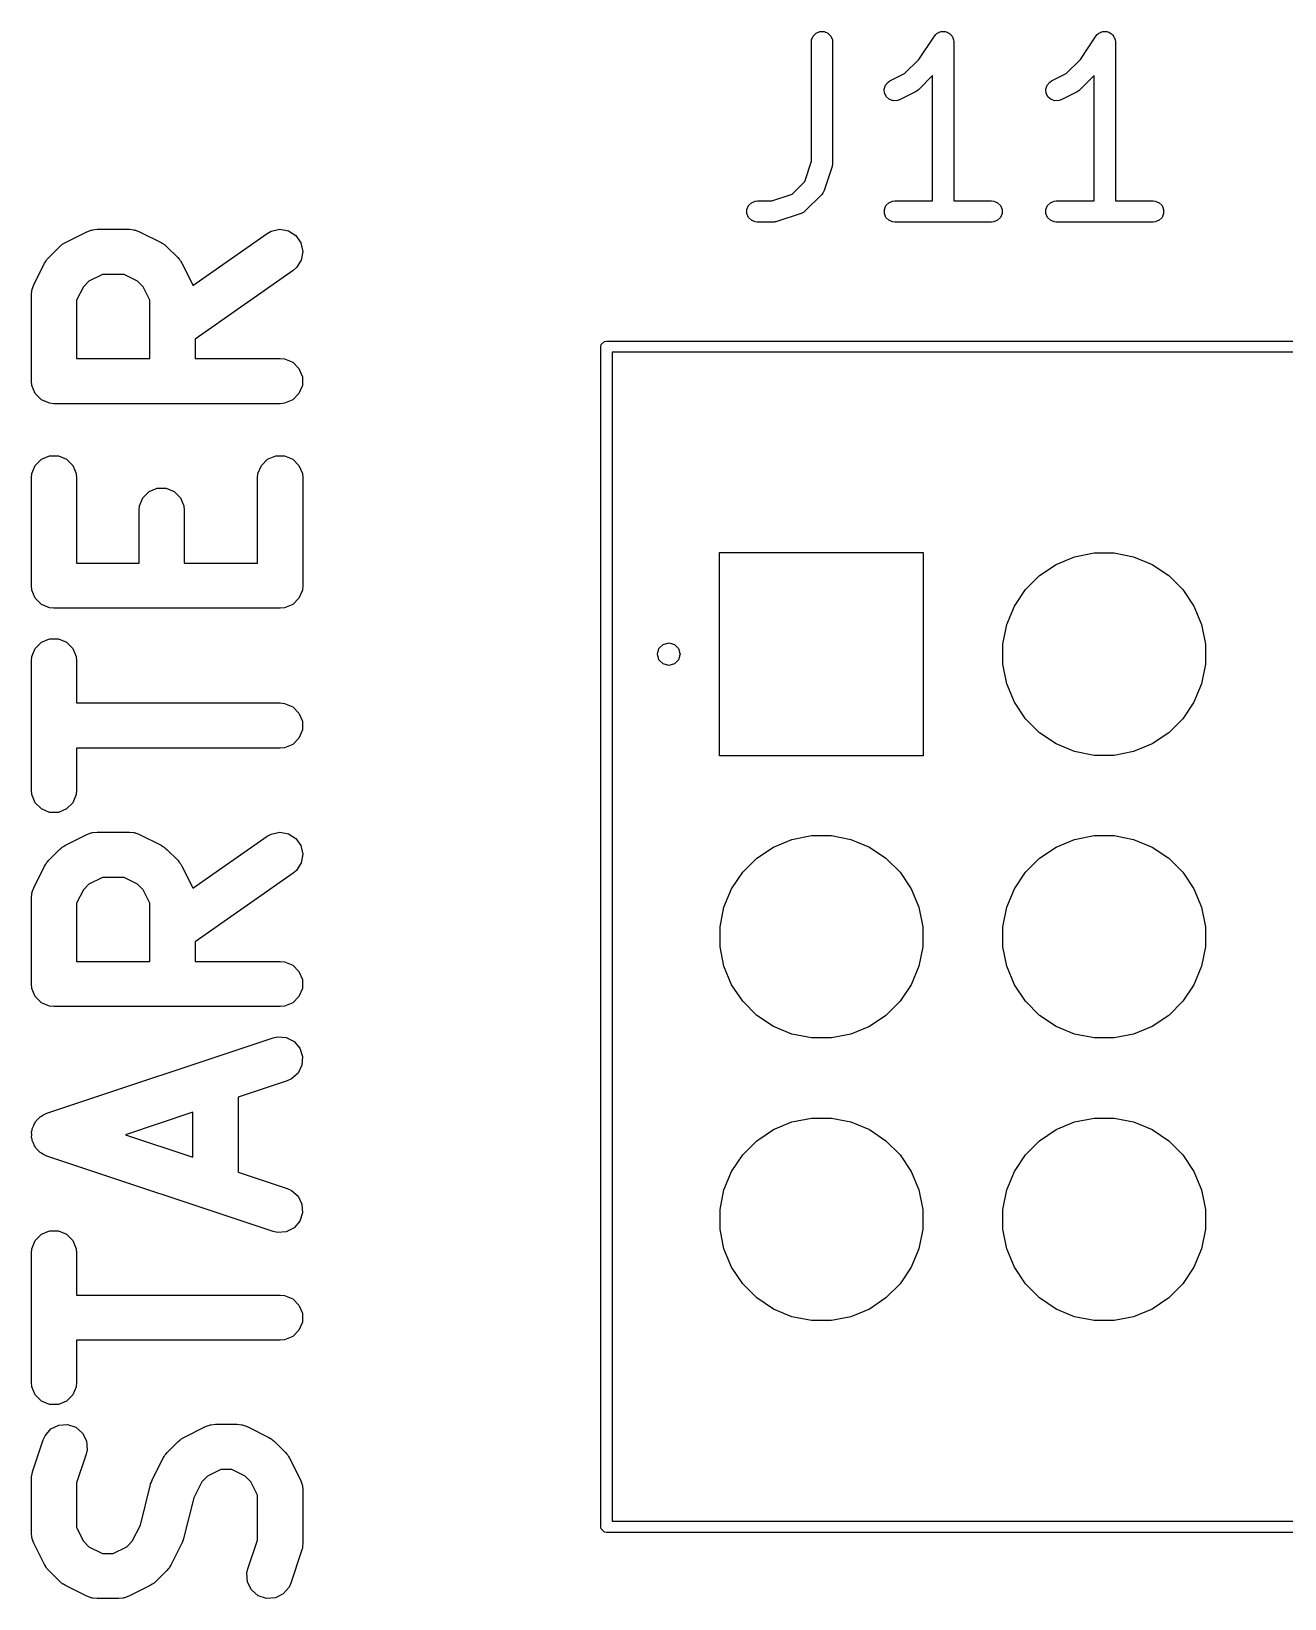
# Model space of a CAD drawing. Header units: inches. Extents: x 0.38 to 8.15, y -7.81 to -0.59.
# Drawn here: x 7.272 to 7.709, y -2.577 to -2.031 of the extents above; entities that cross this region are included whole.
import ezdxf

# ---------------------------------------------------------------- set-up
doc = ezdxf.new("R2010")
doc.units = ezdxf.units.IN
doc.header["$MEASUREMENT"] = 0
for name, color, linetype, true_color in [('B.Cu', 153, 'CONTINUOUS', 0x4d7fc4), ('F.Courtyard', 6, 'CONTINUOUS', 0xff26e2), ('F.Cu', 13, 'CONTINUOUS', 0xc83434), ('F.Silkscreen', 41, 'CONTINUOUS', 0xf2eda1)]:
    doc.layers.add(name, color=color, linetype=linetype, true_color=true_color)

msp = doc.modelspace()

# ---------------------------------------------------------------- linework, layer by layer
at = {"layer": 'B.Cu', "linetype": 'CONTINUOUS'}
for p, q in [((7.51181, -2.28346), (7.51181, -2.2126)), ((7.51181, -2.2126), (7.58268, -2.2126)), ((7.58268, -2.2126), (7.58268, -2.28346)), ((7.62897, -2.21678), (7.63538, -2.21412)), ((7.63538, -2.21412), (7.6422, -2.21277)), ((7.6422, -2.21277), (7.64914, -2.21277)), ((7.64914, -2.21277), (7.65595, -2.21412)), ((7.65595, -2.21412), (7.66237, -2.21678)), ((7.61828, -2.22555), (7.62319, -2.22064)), ((7.62319, -2.22064), (7.62897, -2.21678)), ((7.66237, -2.21678), (7.66815, -2.22064)), ((7.66815, -2.22064), (7.67306, -2.22555)), ((7.61442, -2.23133), (7.61828, -2.22555)), ((7.67306, -2.22555), (7.67692, -2.23133)), ((7.61176, -2.23775), (7.61442, -2.23133)), ((7.67692, -2.23133), (7.67958, -2.23775)), ((7.61041, -2.24456), (7.61176, -2.23775)), ((7.67958, -2.23775), (7.68093, -2.24456)), ((7.61041, -2.2515), (7.61041, -2.24456)), ((7.68093, -2.24456), (7.68093, -2.2515)), ((7.61176, -2.25832), (7.61041, -2.2515)), ((7.68093, -2.2515), (7.67958, -2.25832)), ((7.61442, -2.26473), (7.61176, -2.25832)), ((7.67958, -2.25832), (7.67692, -2.26473)), ((7.61828, -2.27051), (7.61442, -2.26473)), ((7.67692, -2.26473), (7.67306, -2.27051)), ((7.62319, -2.27542), (7.61828, -2.27051)), ((7.67306, -2.27051), (7.66815, -2.27542)), ((7.62897, -2.27928), (7.62319, -2.27542)), ((7.66815, -2.27542), (7.66237, -2.27928)), ((7.63538, -2.28194), (7.62897, -2.27928)), ((7.66237, -2.27928), (7.65595, -2.28194)), ((7.58268, -2.28346), (7.51181, -2.28346)), ((7.6422, -2.28329), (7.63538, -2.28194)), ((7.64914, -2.28329), (7.6422, -2.28329)), ((7.65595, -2.28194), (7.64914, -2.28329)), ((7.53054, -2.31521), (7.53696, -2.31255)), ((7.53696, -2.31255), (7.54377, -2.31119)), ((7.54377, -2.31119), (7.55072, -2.31119)), ((7.55072, -2.31119), (7.55753, -2.31255)), ((7.55753, -2.31255), (7.56395, -2.31521)), ((7.62897, -2.31521), (7.63538, -2.31255)), ((7.63538, -2.31255), (7.6422, -2.31119)), ((7.6422, -2.31119), (7.64914, -2.31119)), ((7.64914, -2.31119), (7.65595, -2.31255)), ((7.65595, -2.31255), (7.66237, -2.31521)), ((7.51985, -2.32398), (7.52477, -2.31907)), ((7.52477, -2.31907), (7.53054, -2.31521)), ((7.56395, -2.31521), (7.56972, -2.31907)), ((7.56972, -2.31907), (7.57463, -2.32398)), ((7.61828, -2.32398), (7.62319, -2.31907)), ((7.62319, -2.31907), (7.62897, -2.31521)), ((7.66237, -2.31521), (7.66815, -2.31907)), ((7.66815, -2.31907), (7.67306, -2.32398)), ((7.51599, -2.32975), (7.51985, -2.32398)), ((7.57463, -2.32398), (7.57849, -2.32975)), ((7.61442, -2.32975), (7.61828, -2.32398)), ((7.67306, -2.32398), (7.67692, -2.32975)), ((7.51334, -2.33617), (7.51599, -2.32975)), ((7.57849, -2.32975), (7.58115, -2.33617)), ((7.61176, -2.33617), (7.61442, -2.32975)), ((7.67692, -2.32975), (7.67958, -2.33617)), ((7.51198, -2.34298), (7.51334, -2.33617)), ((7.58115, -2.33617), (7.58251, -2.34298)), ((7.61041, -2.34298), (7.61176, -2.33617)), ((7.67958, -2.33617), (7.68093, -2.34298)), ((7.51198, -2.34993), (7.51198, -2.34298)), ((7.58251, -2.34298), (7.58251, -2.34993)), ((7.61041, -2.34993), (7.61041, -2.34298)), ((7.68093, -2.34298), (7.68093, -2.34993)), ((7.51334, -2.35674), (7.51198, -2.34993)), ((7.58251, -2.34993), (7.58115, -2.35674)), ((7.61176, -2.35674), (7.61041, -2.34993)), ((7.68093, -2.34993), (7.67958, -2.35674)), ((7.51599, -2.36316), (7.51334, -2.35674)), ((7.58115, -2.35674), (7.57849, -2.36316)), ((7.61442, -2.36316), (7.61176, -2.35674)), ((7.67958, -2.35674), (7.67692, -2.36316)), ((7.51985, -2.36894), (7.51599, -2.36316)), ((7.57849, -2.36316), (7.57463, -2.36894)), ((7.61828, -2.36894), (7.61442, -2.36316)), ((7.67692, -2.36316), (7.67306, -2.36894)), ((7.52477, -2.37385), (7.51985, -2.36894)), ((7.57463, -2.36894), (7.56972, -2.37385)), ((7.62319, -2.37385), (7.61828, -2.36894)), ((7.67306, -2.36894), (7.66815, -2.37385)), ((7.53054, -2.37771), (7.52477, -2.37385)), ((7.56972, -2.37385), (7.56395, -2.37771)), ((7.62897, -2.37771), (7.62319, -2.37385)), ((7.66815, -2.37385), (7.66237, -2.37771)), ((7.53696, -2.38036), (7.53054, -2.37771)), ((7.56395, -2.37771), (7.55753, -2.38036)), ((7.63538, -2.38036), (7.62897, -2.37771)), ((7.66237, -2.37771), (7.65595, -2.38036)), ((7.54377, -2.38172), (7.53696, -2.38036)), ((7.55072, -2.38172), (7.54377, -2.38172)), ((7.55753, -2.38036), (7.55072, -2.38172)), ((7.6422, -2.38172), (7.63538, -2.38036)), ((7.64914, -2.38172), (7.6422, -2.38172)), ((7.65595, -2.38036), (7.64914, -2.38172)), ((7.53054, -2.41363), (7.53696, -2.41097)), ((7.53696, -2.41097), (7.54377, -2.40962)), ((7.54377, -2.40962), (7.55072, -2.40962)), ((7.55072, -2.40962), (7.55753, -2.41097)), ((7.55753, -2.41097), (7.56395, -2.41363)), ((7.62897, -2.41363), (7.63538, -2.41097)), ((7.63538, -2.41097), (7.6422, -2.40962)), ((7.6422, -2.40962), (7.64914, -2.40962)), ((7.64914, -2.40962), (7.65595, -2.41097)), ((7.65595, -2.41097), (7.66237, -2.41363)), ((7.51985, -2.4224), (7.52477, -2.41749)), ((7.52477, -2.41749), (7.53054, -2.41363)), ((7.56395, -2.41363), (7.56972, -2.41749)), ((7.56972, -2.41749), (7.57463, -2.4224)), ((7.61828, -2.4224), (7.62319, -2.41749)), ((7.62319, -2.41749), (7.62897, -2.41363)), ((7.66237, -2.41363), (7.66815, -2.41749)), ((7.66815, -2.41749), (7.67306, -2.4224)), ((7.51599, -2.42818), (7.51985, -2.4224)), ((7.57463, -2.4224), (7.57849, -2.42818)), ((7.61442, -2.42818), (7.61828, -2.4224)), ((7.67306, -2.4224), (7.67692, -2.42818)), ((7.51334, -2.4346), (7.51599, -2.42818)), ((7.57849, -2.42818), (7.58115, -2.4346)), ((7.61176, -2.4346), (7.61442, -2.42818)), ((7.67692, -2.42818), (7.67958, -2.4346)), ((7.51198, -2.44141), (7.51334, -2.4346)), ((7.58115, -2.4346), (7.58251, -2.44141)), ((7.61041, -2.44141), (7.61176, -2.4346)), ((7.67958, -2.4346), (7.68093, -2.44141)), ((7.51198, -2.44835), (7.51198, -2.44141)), ((7.58251, -2.44141), (7.58251, -2.44835)), ((7.61041, -2.44835), (7.61041, -2.44141)), ((7.68093, -2.44141), (7.68093, -2.44835)), ((7.51334, -2.45517), (7.51198, -2.44835)), ((7.58251, -2.44835), (7.58115, -2.45517)), ((7.61176, -2.45517), (7.61041, -2.44835)), ((7.68093, -2.44835), (7.67958, -2.45517)), ((7.51599, -2.46158), (7.51334, -2.45517)), ((7.58115, -2.45517), (7.57849, -2.46158)), ((7.61442, -2.46158), (7.61176, -2.45517)), ((7.67958, -2.45517), (7.67692, -2.46158)), ((7.51985, -2.46736), (7.51599, -2.46158)), ((7.57849, -2.46158), (7.57463, -2.46736)), ((7.61828, -2.46736), (7.61442, -2.46158)), ((7.67692, -2.46158), (7.67306, -2.46736)), ((7.52477, -2.47227), (7.51985, -2.46736)), ((7.57463, -2.46736), (7.56972, -2.47227)), ((7.62319, -2.47227), (7.61828, -2.46736)), ((7.67306, -2.46736), (7.66815, -2.47227)), ((7.53054, -2.47613), (7.52477, -2.47227)), ((7.56972, -2.47227), (7.56395, -2.47613)), ((7.62897, -2.47613), (7.62319, -2.47227)), ((7.66815, -2.47227), (7.66237, -2.47613)), ((7.53696, -2.47879), (7.53054, -2.47613)), ((7.56395, -2.47613), (7.55753, -2.47879)), ((7.63538, -2.47879), (7.62897, -2.47613)), ((7.66237, -2.47613), (7.65595, -2.47879)), ((7.54377, -2.48014), (7.53696, -2.47879)), ((7.55072, -2.48014), (7.54377, -2.48014)), ((7.55753, -2.47879), (7.55072, -2.48014)), ((7.6422, -2.48014), (7.63538, -2.47879)), ((7.64914, -2.48014), (7.6422, -2.48014)), ((7.65595, -2.47879), (7.64914, -2.48014))]:
    msp.add_line(p, q, dxfattribs=at)
at = {"layer": 'F.Courtyard', "linetype": 'CONTINUOUS'}
for p, q in [((7.47062, -2.14019), (7.47169, -2.13913)), ((7.47169, -2.13913), (7.47244, -2.13898)), ((7.47244, -2.13898), (8.15118, -2.13898)), ((7.47047, -2.14094), (7.47062, -2.14019)), ((7.47047, -2.55197), (7.47047, -2.14094)), ((7.47441, -2.14291), (7.47441, -2.55)), ((8.14921, -2.14291), (7.47441, -2.14291)), ((7.47062, -2.55272), (7.47047, -2.55197)), ((7.47169, -2.55379), (7.47062, -2.55272)), ((7.47244, -2.55394), (7.47169, -2.55379)), ((8.15118, -2.55394), (7.47244, -2.55394)), ((7.47441, -2.55), (8.14921, -2.55))]:
    msp.add_line(p, q, dxfattribs=at)
at = {"layer": 'F.Cu', "linetype": 'CONTINUOUS'}
for p, q in [((7.51181, -2.28346), (7.51181, -2.2126)), ((7.51181, -2.2126), (7.58268, -2.2126)), ((7.58268, -2.2126), (7.58268, -2.28346)), ((7.62897, -2.21678), (7.63538, -2.21412)), ((7.63538, -2.21412), (7.6422, -2.21277)), ((7.6422, -2.21277), (7.64914, -2.21277)), ((7.64914, -2.21277), (7.65595, -2.21412)), ((7.65595, -2.21412), (7.66237, -2.21678)), ((7.61828, -2.22555), (7.62319, -2.22064)), ((7.62319, -2.22064), (7.62897, -2.21678)), ((7.66237, -2.21678), (7.66815, -2.22064)), ((7.66815, -2.22064), (7.67306, -2.22555)), ((7.61442, -2.23133), (7.61828, -2.22555)), ((7.67306, -2.22555), (7.67692, -2.23133)), ((7.61176, -2.23775), (7.61442, -2.23133)), ((7.67692, -2.23133), (7.67958, -2.23775)), ((7.61041, -2.24456), (7.61176, -2.23775)), ((7.67958, -2.23775), (7.68093, -2.24456)), ((7.61041, -2.2515), (7.61041, -2.24456)), ((7.68093, -2.24456), (7.68093, -2.2515)), ((7.61176, -2.25832), (7.61041, -2.2515)), ((7.68093, -2.2515), (7.67958, -2.25832)), ((7.61442, -2.26473), (7.61176, -2.25832)), ((7.67958, -2.25832), (7.67692, -2.26473)), ((7.61828, -2.27051), (7.61442, -2.26473)), ((7.67692, -2.26473), (7.67306, -2.27051)), ((7.62319, -2.27542), (7.61828, -2.27051)), ((7.67306, -2.27051), (7.66815, -2.27542)), ((7.62897, -2.27928), (7.62319, -2.27542)), ((7.66815, -2.27542), (7.66237, -2.27928)), ((7.63538, -2.28194), (7.62897, -2.27928)), ((7.66237, -2.27928), (7.65595, -2.28194)), ((7.58268, -2.28346), (7.51181, -2.28346)), ((7.6422, -2.28329), (7.63538, -2.28194)), ((7.64914, -2.28329), (7.6422, -2.28329)), ((7.65595, -2.28194), (7.64914, -2.28329)), ((7.53054, -2.31521), (7.53696, -2.31255)), ((7.53696, -2.31255), (7.54377, -2.31119)), ((7.54377, -2.31119), (7.55072, -2.31119)), ((7.55072, -2.31119), (7.55753, -2.31255)), ((7.55753, -2.31255), (7.56395, -2.31521)), ((7.62897, -2.31521), (7.63538, -2.31255)), ((7.63538, -2.31255), (7.6422, -2.31119)), ((7.6422, -2.31119), (7.64914, -2.31119)), ((7.64914, -2.31119), (7.65595, -2.31255)), ((7.65595, -2.31255), (7.66237, -2.31521)), ((7.51985, -2.32398), (7.52477, -2.31907)), ((7.52477, -2.31907), (7.53054, -2.31521)), ((7.56395, -2.31521), (7.56972, -2.31907)), ((7.56972, -2.31907), (7.57463, -2.32398)), ((7.61828, -2.32398), (7.62319, -2.31907)), ((7.62319, -2.31907), (7.62897, -2.31521)), ((7.66237, -2.31521), (7.66815, -2.31907)), ((7.66815, -2.31907), (7.67306, -2.32398)), ((7.51599, -2.32975), (7.51985, -2.32398)), ((7.57463, -2.32398), (7.57849, -2.32975)), ((7.61442, -2.32975), (7.61828, -2.32398)), ((7.67306, -2.32398), (7.67692, -2.32975)), ((7.51334, -2.33617), (7.51599, -2.32975)), ((7.57849, -2.32975), (7.58115, -2.33617)), ((7.61176, -2.33617), (7.61442, -2.32975)), ((7.67692, -2.32975), (7.67958, -2.33617)), ((7.51198, -2.34298), (7.51334, -2.33617)), ((7.58115, -2.33617), (7.58251, -2.34298)), ((7.61041, -2.34298), (7.61176, -2.33617)), ((7.67958, -2.33617), (7.68093, -2.34298)), ((7.51198, -2.34993), (7.51198, -2.34298)), ((7.58251, -2.34298), (7.58251, -2.34993)), ((7.61041, -2.34993), (7.61041, -2.34298)), ((7.68093, -2.34298), (7.68093, -2.34993)), ((7.51334, -2.35674), (7.51198, -2.34993)), ((7.58251, -2.34993), (7.58115, -2.35674)), ((7.61176, -2.35674), (7.61041, -2.34993)), ((7.68093, -2.34993), (7.67958, -2.35674)), ((7.51599, -2.36316), (7.51334, -2.35674)), ((7.58115, -2.35674), (7.57849, -2.36316)), ((7.61442, -2.36316), (7.61176, -2.35674)), ((7.67958, -2.35674), (7.67692, -2.36316)), ((7.51985, -2.36894), (7.51599, -2.36316)), ((7.57849, -2.36316), (7.57463, -2.36894)), ((7.61828, -2.36894), (7.61442, -2.36316)), ((7.67692, -2.36316), (7.67306, -2.36894)), ((7.52477, -2.37385), (7.51985, -2.36894)), ((7.57463, -2.36894), (7.56972, -2.37385)), ((7.62319, -2.37385), (7.61828, -2.36894)), ((7.67306, -2.36894), (7.66815, -2.37385)), ((7.53054, -2.37771), (7.52477, -2.37385)), ((7.56972, -2.37385), (7.56395, -2.37771)), ((7.62897, -2.37771), (7.62319, -2.37385)), ((7.66815, -2.37385), (7.66237, -2.37771)), ((7.53696, -2.38036), (7.53054, -2.37771)), ((7.56395, -2.37771), (7.55753, -2.38036)), ((7.63538, -2.38036), (7.62897, -2.37771)), ((7.66237, -2.37771), (7.65595, -2.38036)), ((7.54377, -2.38172), (7.53696, -2.38036)), ((7.55072, -2.38172), (7.54377, -2.38172)), ((7.55753, -2.38036), (7.55072, -2.38172)), ((7.6422, -2.38172), (7.63538, -2.38036)), ((7.64914, -2.38172), (7.6422, -2.38172)), ((7.65595, -2.38036), (7.64914, -2.38172)), ((7.53054, -2.41363), (7.53696, -2.41097)), ((7.53696, -2.41097), (7.54377, -2.40962)), ((7.54377, -2.40962), (7.55072, -2.40962)), ((7.55072, -2.40962), (7.55753, -2.41097)), ((7.55753, -2.41097), (7.56395, -2.41363)), ((7.62897, -2.41363), (7.63538, -2.41097)), ((7.63538, -2.41097), (7.6422, -2.40962)), ((7.6422, -2.40962), (7.64914, -2.40962)), ((7.64914, -2.40962), (7.65595, -2.41097)), ((7.65595, -2.41097), (7.66237, -2.41363)), ((7.51985, -2.4224), (7.52477, -2.41749)), ((7.52477, -2.41749), (7.53054, -2.41363)), ((7.56395, -2.41363), (7.56972, -2.41749)), ((7.56972, -2.41749), (7.57463, -2.4224)), ((7.61828, -2.4224), (7.62319, -2.41749)), ((7.62319, -2.41749), (7.62897, -2.41363)), ((7.66237, -2.41363), (7.66815, -2.41749)), ((7.66815, -2.41749), (7.67306, -2.4224)), ((7.51599, -2.42818), (7.51985, -2.4224)), ((7.57463, -2.4224), (7.57849, -2.42818)), ((7.61442, -2.42818), (7.61828, -2.4224)), ((7.67306, -2.4224), (7.67692, -2.42818)), ((7.51334, -2.4346), (7.51599, -2.42818)), ((7.57849, -2.42818), (7.58115, -2.4346)), ((7.61176, -2.4346), (7.61442, -2.42818)), ((7.67692, -2.42818), (7.67958, -2.4346)), ((7.51198, -2.44141), (7.51334, -2.4346)), ((7.58115, -2.4346), (7.58251, -2.44141)), ((7.61041, -2.44141), (7.61176, -2.4346)), ((7.67958, -2.4346), (7.68093, -2.44141)), ((7.51198, -2.44835), (7.51198, -2.44141)), ((7.58251, -2.44141), (7.58251, -2.44835)), ((7.61041, -2.44835), (7.61041, -2.44141)), ((7.68093, -2.44141), (7.68093, -2.44835)), ((7.51334, -2.45517), (7.51198, -2.44835)), ((7.58251, -2.44835), (7.58115, -2.45517)), ((7.61176, -2.45517), (7.61041, -2.44835)), ((7.68093, -2.44835), (7.67958, -2.45517)), ((7.51599, -2.46158), (7.51334, -2.45517)), ((7.58115, -2.45517), (7.57849, -2.46158)), ((7.61442, -2.46158), (7.61176, -2.45517)), ((7.67958, -2.45517), (7.67692, -2.46158)), ((7.51985, -2.46736), (7.51599, -2.46158)), ((7.57849, -2.46158), (7.57463, -2.46736)), ((7.61828, -2.46736), (7.61442, -2.46158)), ((7.67692, -2.46158), (7.67306, -2.46736)), ((7.52477, -2.47227), (7.51985, -2.46736)), ((7.57463, -2.46736), (7.56972, -2.47227)), ((7.62319, -2.47227), (7.61828, -2.46736)), ((7.67306, -2.46736), (7.66815, -2.47227)), ((7.53054, -2.47613), (7.52477, -2.47227)), ((7.56972, -2.47227), (7.56395, -2.47613)), ((7.62897, -2.47613), (7.62319, -2.47227)), ((7.66815, -2.47227), (7.66237, -2.47613)), ((7.53696, -2.47879), (7.53054, -2.47613)), ((7.56395, -2.47613), (7.55753, -2.47879)), ((7.63538, -2.47879), (7.62897, -2.47613)), ((7.66237, -2.47613), (7.65595, -2.47879)), ((7.54377, -2.48014), (7.53696, -2.47879)), ((7.55072, -2.48014), (7.54377, -2.48014)), ((7.55753, -2.47879), (7.55072, -2.48014)), ((7.6422, -2.48014), (7.63538, -2.47879)), ((7.64914, -2.48014), (7.6422, -2.48014)), ((7.65595, -2.47879), (7.64914, -2.48014))]:
    msp.add_line(p, q, dxfattribs=at)
at = {"layer": 'F.Silkscreen', "linetype": 'CONTINUOUS'}
for p, q in [((7.54378, -2.03481), (7.54385, -2.03409)), ((7.54378, -2.07639), (7.54378, -2.03481)), ((7.54385, -2.03409), (7.5444, -2.03276)), ((7.5444, -2.03276), (7.54542, -2.03174)), ((7.54542, -2.03174), (7.54675, -2.03119)), ((7.54675, -2.03119), (7.54819, -2.03119)), ((7.54819, -2.03119), (7.54952, -2.03174)), ((7.54952, -2.03174), (7.55054, -2.03276)), ((7.55054, -2.03276), (7.55109, -2.03409)), ((7.55109, -2.03409), (7.55116, -2.03481)), ((7.55116, -2.03481), (7.55116, -2.07699)), ((7.58116, -2.0409), (7.58658, -2.03276)), ((7.58658, -2.03276), (7.58658, -2.03276)), ((7.58658, -2.03276), (7.58658, -2.03276)), ((7.58658, -2.03276), (7.58659, -2.03276)), ((7.58659, -2.03276), (7.58704, -2.0322)), ((7.58704, -2.0322), (7.58734, -2.032)), ((7.58734, -2.032), (7.5876, -2.03174)), ((7.5876, -2.03174), (7.58793, -2.0316)), ((7.58793, -2.0316), (7.58824, -2.0314)), ((7.58824, -2.0314), (7.58859, -2.03133)), ((7.58859, -2.03133), (7.58893, -2.03119)), ((7.58893, -2.03119), (7.58929, -2.03119)), ((7.58929, -2.03119), (7.58965, -2.03112)), ((7.58965, -2.03112), (7.59001, -2.03119)), ((7.59001, -2.03119), (7.59037, -2.03119)), ((7.59037, -2.03119), (7.59071, -2.03133)), ((7.59071, -2.03133), (7.59106, -2.0314)), ((7.59106, -2.0314), (7.59136, -2.0316)), ((7.59136, -2.0316), (7.5917, -2.03174)), ((7.5917, -2.03174), (7.59196, -2.032)), ((7.59196, -2.032), (7.59226, -2.0322)), ((7.59226, -2.0322), (7.59246, -2.0325)), ((7.59246, -2.0325), (7.59272, -2.03276)), ((7.59272, -2.03276), (7.59286, -2.03309)), ((7.59286, -2.03309), (7.59306, -2.03339)), ((7.59306, -2.03339), (7.59313, -2.03375)), ((7.59313, -2.03375), (7.59327, -2.03409)), ((7.59327, -2.03409), (7.59334, -2.0348)), ((7.59334, -2.0348), (7.59334, -2.03481)), ((7.59334, -2.03481), (7.59334, -2.03481)), ((7.59334, -2.03481), (7.59334, -2.03481)), ((7.59334, -2.03481), (7.59334, -2.09017)), ((7.6374, -2.0409), (7.64282, -2.03276)), ((7.64282, -2.03276), (7.64282, -2.03276)), ((7.64282, -2.03276), (7.64283, -2.03276)), ((7.64283, -2.03276), (7.64328, -2.0322)), ((7.64283, -2.03276), (7.64283, -2.03276)), ((7.64328, -2.0322), (7.64359, -2.032)), ((7.64359, -2.032), (7.64384, -2.03174)), ((7.64384, -2.03174), (7.64418, -2.0316)), ((7.64418, -2.0316), (7.64448, -2.0314)), ((7.64448, -2.0314), (7.64484, -2.03133)), ((7.64484, -2.03133), (7.64517, -2.03119)), ((7.64517, -2.03119), (7.64554, -2.03119)), ((7.64554, -2.03119), (7.64589, -2.03112)), ((7.64589, -2.03112), (7.64625, -2.03119)), ((7.64625, -2.03119), (7.64661, -2.03119)), ((7.64661, -2.03119), (7.64695, -2.03133)), ((7.64695, -2.03133), (7.6473, -2.0314)), ((7.6473, -2.0314), (7.64761, -2.0316)), ((7.64761, -2.0316), (7.64794, -2.03174)), ((7.64794, -2.03174), (7.6482, -2.032)), ((7.6482, -2.032), (7.6485, -2.0322)), ((7.6485, -2.0322), (7.6487, -2.0325)), ((7.6487, -2.0325), (7.64896, -2.03276)), ((7.64896, -2.03276), (7.6491, -2.03309)), ((7.6491, -2.03309), (7.6493, -2.03339)), ((7.6493, -2.03339), (7.64937, -2.03375)), ((7.64937, -2.03375), (7.64951, -2.03409)), ((7.64951, -2.03409), (7.64958, -2.0348)), ((7.64958, -2.0348), (7.64959, -2.03481)), ((7.64959, -2.03481), (7.64958, -2.03481)), ((7.64958, -2.03481), (7.64959, -2.03481)), ((7.64959, -2.03481), (7.64959, -2.09017)), ((7.57622, -2.04584), (7.58116, -2.0409)), ((7.63246, -2.04584), (7.6374, -2.0409)), ((7.57113, -2.04838), (7.57622, -2.04584)), ((7.58596, -2.04653), (7.58101, -2.05148)), ((7.58596, -2.09017), (7.58596, -2.04653)), ((7.62737, -2.04838), (7.63246, -2.04584)), ((7.6422, -2.04653), (7.63726, -2.05148)), ((7.6422, -2.09017), (7.6422, -2.04653)), ((7.56912, -2.05122), (7.56957, -2.04986)), ((7.56922, -2.05266), (7.56912, -2.05122)), ((7.56957, -2.04986), (7.57052, -2.04877)), ((7.57052, -2.04877), (7.57113, -2.04838)), ((7.58005, -2.05217), (7.57443, -2.05498)), ((7.58036, -2.05198), (7.58005, -2.05217)), ((7.58045, -2.05194), (7.58036, -2.05198)), ((7.58055, -2.05186), (7.58045, -2.05194)), ((7.58067, -2.05179), (7.58055, -2.05186)), ((7.58073, -2.05171), (7.58067, -2.05179)), ((7.58101, -2.05148), (7.58073, -2.05171)), ((7.62536, -2.05122), (7.62581, -2.04986)), ((7.62546, -2.05266), (7.62536, -2.05122)), ((7.62581, -2.04986), (7.62676, -2.04877)), ((7.62676, -2.04877), (7.62737, -2.04838)), ((7.6363, -2.05217), (7.63067, -2.05498)), ((7.63661, -2.05198), (7.6363, -2.05217)), ((7.6367, -2.05194), (7.63661, -2.05198)), ((7.6368, -2.05186), (7.6367, -2.05194)), ((7.63691, -2.05179), (7.6368, -2.05186)), ((7.63697, -2.05171), (7.63691, -2.05179)), ((7.63726, -2.05148), (7.63697, -2.05171)), ((7.56986, -2.05395), (7.56922, -2.05266)), ((7.57095, -2.05489), (7.56986, -2.05395)), ((7.57232, -2.05535), (7.57095, -2.05489)), ((7.57375, -2.05524), (7.57232, -2.05535)), ((7.57443, -2.05498), (7.57375, -2.05524)), ((7.62611, -2.05395), (7.62546, -2.05266)), ((7.62719, -2.05489), (7.62611, -2.05395)), ((7.62856, -2.05535), (7.62719, -2.05489)), ((7.63, -2.05524), (7.62856, -2.05535)), ((7.63067, -2.05498), (7.63, -2.05524)), ((7.54143, -2.08344), (7.54378, -2.07639)), ((7.55097, -2.07816), (7.54816, -2.0866)), ((7.55105, -2.0778), (7.55097, -2.07816)), ((7.55109, -2.07771), (7.55105, -2.0778)), ((7.5511, -2.07758), (7.55109, -2.07771)), ((7.55113, -2.07745), (7.5511, -2.07758)), ((7.55116, -2.07699), (7.55112, -2.07736)), ((7.55112, -2.07736), (7.55113, -2.07745)), ((7.53704, -2.08783), (7.54143, -2.08344)), ((7.52292, -2.0908), (7.52425, -2.09025)), ((7.52425, -2.09025), (7.52497, -2.09017)), ((7.52497, -2.09017), (7.53, -2.09017)), ((7.53, -2.09017), (7.53704, -2.08783)), ((7.54727, -2.08804), (7.54164, -2.09366)), ((7.54773, -2.08748), (7.54727, -2.08804)), ((7.54778, -2.08736), (7.54773, -2.08748)), ((7.54786, -2.08726), (7.54778, -2.08736)), ((7.54816, -2.0866), (7.54786, -2.08726)), ((7.57073, -2.0908), (7.57206, -2.09025)), ((7.57206, -2.09025), (7.57278, -2.09017)), ((7.57278, -2.09017), (7.58596, -2.09017)), ((7.59334, -2.09017), (7.60652, -2.09017)), ((7.60652, -2.09017), (7.60724, -2.09025)), ((7.60724, -2.09025), (7.60857, -2.0908)), ((7.62697, -2.0908), (7.6283, -2.09025)), ((7.6283, -2.09025), (7.62902, -2.09017)), ((7.62902, -2.09017), (7.6422, -2.09017)), ((7.64959, -2.09017), (7.66277, -2.09017)), ((7.66277, -2.09017), (7.66349, -2.09025)), ((7.66349, -2.09025), (7.66482, -2.0908)), ((7.52135, -2.09315), (7.5219, -2.09181)), ((7.52135, -2.09459), (7.52135, -2.09315)), ((7.5219, -2.09592), (7.52135, -2.09459)), ((7.5219, -2.09181), (7.52292, -2.0908)), ((7.52292, -2.09693), (7.5219, -2.09592)), ((7.5402, -2.09455), (7.53176, -2.09737)), ((7.54086, -2.09426), (7.5402, -2.09455)), ((7.54096, -2.09417), (7.54086, -2.09426)), ((7.54108, -2.09412), (7.54096, -2.09417)), ((7.54164, -2.09366), (7.54108, -2.09412)), ((7.56916, -2.09315), (7.56971, -2.09181)), ((7.56916, -2.09459), (7.56916, -2.09315)), ((7.56971, -2.09592), (7.56916, -2.09459)), ((7.56971, -2.09181), (7.57073, -2.0908)), ((7.57073, -2.09693), (7.56971, -2.09592)), ((7.60857, -2.0908), (7.60959, -2.09181)), ((7.60959, -2.09592), (7.60857, -2.09693)), ((7.60959, -2.09181), (7.61014, -2.09315)), ((7.61014, -2.09459), (7.60959, -2.09592)), ((7.61014, -2.09315), (7.61014, -2.09459)), ((7.6254, -2.09315), (7.62595, -2.09181)), ((7.6254, -2.09459), (7.6254, -2.09315)), ((7.62595, -2.09592), (7.6254, -2.09459)), ((7.62595, -2.09181), (7.62697, -2.0908)), ((7.62697, -2.09693), (7.62595, -2.09592)), ((7.66482, -2.0908), (7.66584, -2.09181)), ((7.66584, -2.09592), (7.66482, -2.09693)), ((7.66584, -2.09181), (7.66639, -2.09315)), ((7.66639, -2.09459), (7.66584, -2.09592)), ((7.66639, -2.09315), (7.66639, -2.09459)), ((7.28407, -2.10464), (7.29157, -2.10089)), ((7.29157, -2.10089), (7.29301, -2.10034)), ((7.29301, -2.10034), (7.2933, -2.10032)), ((7.2933, -2.10032), (7.29356, -2.10021)), ((7.29356, -2.10021), (7.29509, -2.10006)), ((7.29509, -2.10006), (7.30634, -2.10006)), ((7.30634, -2.10006), (7.30788, -2.10021)), ((7.30788, -2.10021), (7.30814, -2.10032)), ((7.30814, -2.10032), (7.30842, -2.10034)), ((7.30842, -2.10034), (7.30986, -2.10089)), ((7.30986, -2.10089), (7.31736, -2.10464)), ((7.32845, -2.11959), (7.35432, -2.10149)), ((7.35432, -2.10149), (7.35567, -2.10073)), ((7.35567, -2.10073), (7.35867, -2.10006)), ((7.35867, -2.10006), (7.36169, -2.1006)), ((7.36169, -2.1006), (7.36428, -2.10225)), ((7.52425, -2.09749), (7.52292, -2.09693)), ((7.52497, -2.09756), (7.52425, -2.09749)), ((7.5306, -2.09756), (7.52497, -2.09756)), ((7.53096, -2.09752), (7.5306, -2.09756)), ((7.53106, -2.09753), (7.53096, -2.09752)), ((7.53119, -2.0975), (7.53106, -2.09753)), ((7.53132, -2.09749), (7.53119, -2.0975)), ((7.53141, -2.09745), (7.53132, -2.09749)), ((7.53176, -2.09737), (7.53141, -2.09745)), ((7.57206, -2.09749), (7.57073, -2.09693)), ((7.57278, -2.09756), (7.57206, -2.09749)), ((7.60652, -2.09756), (7.57278, -2.09756)), ((7.60724, -2.09749), (7.60652, -2.09756)), ((7.60857, -2.09693), (7.60724, -2.09749)), ((7.6283, -2.09749), (7.62697, -2.09693)), ((7.62902, -2.09756), (7.6283, -2.09749)), ((7.66277, -2.09756), (7.62902, -2.09756)), ((7.66349, -2.09749), (7.66277, -2.09756)), ((7.66482, -2.09693), (7.66349, -2.09749)), ((7.27828, -2.10987), (7.28203, -2.10612)), ((7.28203, -2.10612), (7.28263, -2.10562)), ((7.28263, -2.10562), (7.28277, -2.10547)), ((7.28277, -2.10547), (7.283, -2.10532)), ((7.283, -2.10532), (7.28322, -2.10514)), ((7.28322, -2.10514), (7.28341, -2.10506)), ((7.28341, -2.10506), (7.28407, -2.10464)), ((7.31736, -2.10464), (7.31802, -2.10506)), ((7.31802, -2.10506), (7.31822, -2.10514)), ((7.31822, -2.10514), (7.31843, -2.10532)), ((7.31843, -2.10532), (7.31867, -2.10547)), ((7.31867, -2.10547), (7.31881, -2.10562)), ((7.31881, -2.10562), (7.31941, -2.10612)), ((7.31941, -2.10612), (7.32316, -2.10987)), ((7.36428, -2.10225), (7.36604, -2.10477)), ((7.36604, -2.10477), (7.36671, -2.10777)), ((7.27305, -2.11941), (7.2768, -2.11191)), ((7.2768, -2.11191), (7.27722, -2.11125)), ((7.27722, -2.11125), (7.2773, -2.11106)), ((7.2773, -2.11106), (7.27748, -2.11085)), ((7.27748, -2.11085), (7.27763, -2.11061)), ((7.27763, -2.11061), (7.27778, -2.11047)), ((7.27778, -2.11047), (7.27828, -2.10987)), ((7.32316, -2.10987), (7.32365, -2.11047)), ((7.32365, -2.11047), (7.32381, -2.11061)), ((7.32381, -2.11061), (7.32396, -2.11085)), ((7.32396, -2.11085), (7.32414, -2.11106)), ((7.32414, -2.11106), (7.32422, -2.11125)), ((7.32422, -2.11125), (7.32463, -2.11191)), ((7.32463, -2.11191), (7.32838, -2.11941)), ((7.36617, -2.11079), (7.36452, -2.11338)), ((7.36671, -2.10777), (7.36617, -2.11079)), ((7.29695, -2.11581), (7.29226, -2.11816)), ((7.30448, -2.11581), (7.29695, -2.11581)), ((7.30918, -2.11816), (7.30448, -2.11581)), ((7.36335, -2.11439), (7.32921, -2.13828)), ((7.36452, -2.11338), (7.36335, -2.11439)), ((7.27222, -2.12294), (7.27237, -2.1214)), ((7.27222, -2.15293), (7.27222, -2.12294)), ((7.27237, -2.1214), (7.27248, -2.12114)), ((7.27248, -2.12114), (7.2725, -2.12086)), ((7.2725, -2.12086), (7.27305, -2.11941)), ((7.29032, -2.1201), (7.28797, -2.12479)), ((7.29226, -2.11816), (7.29032, -2.1201)), ((7.31112, -2.1201), (7.30918, -2.11816)), ((7.31347, -2.12479), (7.31112, -2.1201)), ((7.32838, -2.11941), (7.32845, -2.11959)), ((7.28797, -2.12479), (7.28797, -2.14506)), ((7.31347, -2.14506), (7.31347, -2.12479)), ((7.32921, -2.13828), (7.32921, -2.14506)), ((7.28797, -2.14506), (7.31347, -2.14506)), ((7.32921, -2.14506), (7.35884, -2.14506)), ((7.35884, -2.14506), (7.36037, -2.14521)), ((7.36037, -2.14521), (7.36321, -2.14638)), ((7.36321, -2.14638), (7.36538, -2.14856)), ((7.36538, -2.14856), (7.36656, -2.1514)), ((7.27237, -2.15447), (7.27222, -2.15293)), ((7.27355, -2.15731), (7.27237, -2.15447)), ((7.36656, -2.15447), (7.36538, -2.15731)), ((7.36656, -2.1514), (7.36656, -2.15447)), ((7.27572, -2.15948), (7.27355, -2.15731)), ((7.27856, -2.16065), (7.27572, -2.15948)), ((7.2801, -2.16081), (7.27856, -2.16065)), ((7.35884, -2.16081), (7.2801, -2.16081)), ((7.36037, -2.16065), (7.35884, -2.16081)), ((7.36321, -2.15948), (7.36037, -2.16065)), ((7.36538, -2.15731), (7.36321, -2.15948)), ((7.27237, -2.18514), (7.27355, -2.1823)), ((7.27355, -2.1823), (7.27572, -2.18013)), ((7.27572, -2.18013), (7.27856, -2.17895)), ((7.27856, -2.17895), (7.28163, -2.17895)), ((7.28163, -2.17895), (7.28447, -2.18013)), ((7.28447, -2.18013), (7.28664, -2.1823)), ((7.28664, -2.1823), (7.28782, -2.18514)), ((7.35111, -2.18514), (7.35229, -2.1823)), ((7.35229, -2.1823), (7.35446, -2.18013)), ((7.35446, -2.18013), (7.3573, -2.17895)), ((7.3573, -2.17895), (7.36037, -2.17895)), ((7.36037, -2.17895), (7.36321, -2.18013)), ((7.36321, -2.18013), (7.36538, -2.1823)), ((7.36538, -2.1823), (7.36656, -2.18514)), ((7.27222, -2.18668), (7.27237, -2.18514)), ((7.27222, -2.22417), (7.27222, -2.18668)), ((7.28782, -2.18514), (7.28797, -2.18668)), ((7.28797, -2.18668), (7.28797, -2.2163)), ((7.35096, -2.18668), (7.35111, -2.18514)), ((7.35096, -2.2163), (7.35096, -2.18668)), ((7.36656, -2.18514), (7.36671, -2.18668)), ((7.36671, -2.18668), (7.36671, -2.22417)), ((7.30987, -2.19639), (7.31104, -2.19355)), ((7.31104, -2.19355), (7.31322, -2.19138)), ((7.31322, -2.19138), (7.31606, -2.1902)), ((7.31606, -2.1902), (7.31913, -2.1902)), ((7.31913, -2.1902), (7.32197, -2.19138)), ((7.32197, -2.19138), (7.32414, -2.19355)), ((7.32414, -2.19355), (7.32531, -2.19639)), ((7.30972, -2.19793), (7.30987, -2.19639)), ((7.30972, -2.2163), (7.30972, -2.19793)), ((7.32531, -2.19639), (7.32547, -2.19793)), ((7.32547, -2.19793), (7.32547, -2.2163)), ((7.28797, -2.2163), (7.30972, -2.2163)), ((7.32547, -2.2163), (7.35096, -2.2163)), ((7.27237, -2.22571), (7.27222, -2.22417)), ((7.27355, -2.22855), (7.27237, -2.22571)), ((7.36656, -2.22571), (7.36538, -2.22855)), ((7.36671, -2.22417), (7.36656, -2.22571)), ((7.27572, -2.23072), (7.27355, -2.22855)), ((7.27856, -2.2319), (7.27572, -2.23072)), ((7.2801, -2.23205), (7.27856, -2.2319)), ((7.35884, -2.23205), (7.2801, -2.23205)), ((7.36037, -2.2319), (7.35884, -2.23205)), ((7.36321, -2.23072), (7.36037, -2.2319)), ((7.36538, -2.22855), (7.36321, -2.23072)), ((7.27572, -2.24387), (7.27856, -2.2427)), ((7.27856, -2.2427), (7.28163, -2.2427)), ((7.28163, -2.2427), (7.28447, -2.24387)), ((7.27222, -2.25042), (7.27237, -2.24888)), ((7.27237, -2.24888), (7.27355, -2.24604)), ((7.27355, -2.24604), (7.27572, -2.24387)), ((7.28447, -2.24387), (7.28664, -2.24604)), ((7.28664, -2.24604), (7.28782, -2.24888)), ((7.28782, -2.24888), (7.28797, -2.25042)), ((7.49016, -2.24803), (7.49031, -2.24747)), ((7.49031, -2.24859), (7.49016, -2.24803)), ((7.49031, -2.24728), (7.49038, -2.24721)), ((7.49031, -2.24747), (7.49031, -2.24728)), ((7.49031, -2.24878), (7.49031, -2.24859)), ((7.49038, -2.24886), (7.49031, -2.24878)), ((7.49038, -2.24721), (7.49068, -2.24606)), ((7.49068, -2.25), (7.49038, -2.24886)), ((7.49068, -2.24606), (7.49213, -2.24462)), ((7.49213, -2.24462), (7.49409, -2.24409)), ((7.49409, -2.24409), (7.49606, -2.24462)), ((7.49606, -2.24462), (7.4975, -2.24606)), ((7.4975, -2.24606), (7.49781, -2.24721)), ((7.49781, -2.24886), (7.4975, -2.25)), ((7.49781, -2.24721), (7.49788, -2.24728)), ((7.49788, -2.24878), (7.49781, -2.24886)), ((7.49788, -2.24728), (7.49788, -2.24747)), ((7.49788, -2.24747), (7.49803, -2.24803)), ((7.49803, -2.24803), (7.49788, -2.24859)), ((7.49788, -2.24859), (7.49788, -2.24878)), ((7.27222, -2.29541), (7.27222, -2.25042)), ((7.28797, -2.25042), (7.28797, -2.26504)), ((7.49213, -2.25144), (7.49068, -2.25)), ((7.49409, -2.25197), (7.49213, -2.25144)), ((7.49606, -2.25144), (7.49409, -2.25197)), ((7.4975, -2.25), (7.49606, -2.25144)), ((7.28797, -2.26504), (7.35884, -2.26504)), ((7.35884, -2.26504), (7.36037, -2.26519)), ((7.36037, -2.26519), (7.36321, -2.26637)), ((7.36321, -2.26637), (7.36538, -2.26854)), ((7.36538, -2.26854), (7.36656, -2.27138)), ((7.36656, -2.27445), (7.36538, -2.27729)), ((7.36656, -2.27138), (7.36656, -2.27445)), ((7.35884, -2.28079), (7.28797, -2.28079)), ((7.28797, -2.28079), (7.28797, -2.29541)), ((7.36037, -2.28064), (7.35884, -2.28079)), ((7.36321, -2.27946), (7.36037, -2.28064)), ((7.36538, -2.27729), (7.36321, -2.27946)), ((7.27237, -2.29695), (7.27222, -2.29541)), ((7.27355, -2.29979), (7.27237, -2.29695)), ((7.28782, -2.29695), (7.28664, -2.29979)), ((7.28797, -2.29541), (7.28782, -2.29695)), ((7.27572, -2.30196), (7.27355, -2.29979)), ((7.27856, -2.30314), (7.27572, -2.30196)), ((7.28163, -2.30314), (7.27856, -2.30314)), ((7.28447, -2.30196), (7.28163, -2.30314)), ((7.28664, -2.29979), (7.28447, -2.30196)), ((7.28407, -2.31462), (7.29157, -2.31087)), ((7.29157, -2.31087), (7.29301, -2.31032)), ((7.29301, -2.31032), (7.2933, -2.3103)), ((7.2933, -2.3103), (7.29356, -2.31019)), ((7.29356, -2.31019), (7.29509, -2.31004)), ((7.29509, -2.31004), (7.30634, -2.31004)), ((7.30634, -2.31004), (7.30788, -2.31019)), ((7.30788, -2.31019), (7.30814, -2.3103)), ((7.30814, -2.3103), (7.30842, -2.31032)), ((7.30842, -2.31032), (7.30986, -2.31087)), ((7.30986, -2.31087), (7.31736, -2.31462)), ((7.32845, -2.32957), (7.35432, -2.31146)), ((7.35432, -2.31146), (7.35567, -2.3107)), ((7.35567, -2.3107), (7.35867, -2.31004)), ((7.35867, -2.31004), (7.36169, -2.31057)), ((7.36169, -2.31057), (7.36428, -2.31222)), ((7.36428, -2.31222), (7.36604, -2.31474)), ((7.27778, -2.32045), (7.27828, -2.31984)), ((7.27828, -2.31984), (7.28203, -2.31609)), ((7.28203, -2.31609), (7.28263, -2.3156)), ((7.28263, -2.3156), (7.28277, -2.31544)), ((7.28277, -2.31544), (7.283, -2.31529)), ((7.283, -2.31529), (7.28322, -2.31511)), ((7.28322, -2.31511), (7.28341, -2.31503)), ((7.28341, -2.31503), (7.28407, -2.31462)), ((7.31736, -2.31462), (7.31802, -2.31503)), ((7.31802, -2.31503), (7.31822, -2.31511)), ((7.31822, -2.31511), (7.31843, -2.31529)), ((7.31843, -2.31529), (7.31867, -2.31544)), ((7.31867, -2.31544), (7.31881, -2.3156)), ((7.31881, -2.3156), (7.31941, -2.31609)), ((7.31941, -2.31609), (7.32316, -2.31984)), ((7.32316, -2.31984), (7.32365, -2.32045)), ((7.36604, -2.31474), (7.36671, -2.31774)), ((7.36671, -2.31774), (7.36617, -2.32077)), ((7.27305, -2.32939), (7.2768, -2.32189)), ((7.2768, -2.32189), (7.27722, -2.32123)), ((7.27722, -2.32123), (7.2773, -2.32104)), ((7.2773, -2.32104), (7.27748, -2.32082)), ((7.27748, -2.32082), (7.27763, -2.32058)), ((7.27763, -2.32058), (7.27778, -2.32045)), ((7.32365, -2.32045), (7.32381, -2.32058)), ((7.32381, -2.32058), (7.32396, -2.32082)), ((7.32396, -2.32082), (7.32414, -2.32104)), ((7.32414, -2.32104), (7.32422, -2.32123)), ((7.32422, -2.32123), (7.32463, -2.32189)), ((7.32463, -2.32189), (7.32838, -2.32939)), ((7.36335, -2.32436), (7.32921, -2.34826)), ((7.36452, -2.32336), (7.36335, -2.32436)), ((7.36617, -2.32077), (7.36452, -2.32336)), ((7.27248, -2.33111), (7.2725, -2.33083)), ((7.2725, -2.33083), (7.27305, -2.32939)), ((7.29032, -2.33007), (7.28797, -2.33477)), ((7.29226, -2.32813), (7.29032, -2.33007)), ((7.29695, -2.32578), (7.29226, -2.32813)), ((7.30448, -2.32578), (7.29695, -2.32578)), ((7.30918, -2.32813), (7.30448, -2.32578)), ((7.31112, -2.33007), (7.30918, -2.32813)), ((7.31347, -2.33477), (7.31112, -2.33007)), ((7.32838, -2.32939), (7.32845, -2.32957)), ((7.27222, -2.33291), (7.27237, -2.33137)), ((7.27222, -2.36291), (7.27222, -2.33291)), ((7.27237, -2.33137), (7.27248, -2.33111)), ((7.28797, -2.33477), (7.28797, -2.35503)), ((7.31347, -2.35503), (7.31347, -2.33477)), ((7.32921, -2.34826), (7.32921, -2.35503)), ((7.28797, -2.35503), (7.31347, -2.35503)), ((7.32921, -2.35503), (7.35884, -2.35503)), ((7.35884, -2.35503), (7.36037, -2.35518)), ((7.36037, -2.35518), (7.36321, -2.35636)), ((7.36321, -2.35636), (7.36538, -2.35853)), ((7.27237, -2.36444), (7.27222, -2.36291)), ((7.36538, -2.35853), (7.36656, -2.36137)), ((7.36656, -2.36137), (7.36656, -2.36444)), ((7.27355, -2.36728), (7.27237, -2.36444)), ((7.27572, -2.36945), (7.27355, -2.36728)), ((7.36538, -2.36728), (7.36321, -2.36945)), ((7.36656, -2.36444), (7.36538, -2.36728)), ((7.27856, -2.37063), (7.27572, -2.36945)), ((7.2801, -2.37078), (7.27856, -2.37063)), ((7.35884, -2.37078), (7.2801, -2.37078)), ((7.36037, -2.37063), (7.35884, -2.37078)), ((7.36321, -2.36945), (7.36037, -2.37063)), ((7.27761, -2.40793), (7.35635, -2.38168)), ((7.35635, -2.38168), (7.35785, -2.38134)), ((7.35785, -2.38134), (7.36092, -2.38156)), ((7.36092, -2.38156), (7.36366, -2.38293)), ((7.36366, -2.38293), (7.36568, -2.38525)), ((7.36568, -2.38525), (7.36665, -2.38817)), ((7.36665, -2.38817), (7.36643, -2.39123)), ((7.36274, -2.39599), (7.36133, -2.39662)), ((7.36506, -2.39398), (7.36274, -2.39599)), ((7.36643, -2.39123), (7.36506, -2.39398)), ((7.36133, -2.39662), (7.34421, -2.40233)), ((7.34421, -2.40233), (7.34421, -2.42847)), ((7.2725, -2.41332), (7.27294, -2.41244)), ((7.27294, -2.41244), (7.27326, -2.4115)), ((7.27326, -2.4115), (7.27362, -2.41107)), ((7.27362, -2.41107), (7.27388, -2.41057)), ((7.27388, -2.41057), (7.27462, -2.40992)), ((7.27462, -2.40992), (7.27527, -2.40918)), ((7.27527, -2.40918), (7.27577, -2.40893)), ((7.27577, -2.40893), (7.2762, -2.40856)), ((7.2762, -2.40856), (7.27761, -2.40793)), ((7.32846, -2.40758), (7.305, -2.4154)), ((7.32846, -2.42322), (7.32846, -2.40758)), ((7.27228, -2.41441), (7.27246, -2.41388)), ((7.27235, -2.4154), (7.27228, -2.41441)), ((7.27228, -2.41638), (7.27235, -2.4154)), ((7.27246, -2.41692), (7.27228, -2.41638)), ((7.27246, -2.41388), (7.2725, -2.41332)), ((7.2725, -2.41748), (7.27246, -2.41692)), ((7.27294, -2.41836), (7.2725, -2.41748)), ((7.305, -2.4154), (7.32846, -2.42322)), ((7.27326, -2.4193), (7.27294, -2.41836)), ((7.27362, -2.41972), (7.27326, -2.4193)), ((7.27388, -2.42023), (7.27362, -2.41972)), ((7.27462, -2.42087), (7.27388, -2.42023)), ((7.27527, -2.42162), (7.27462, -2.42087)), ((7.27577, -2.42187), (7.27527, -2.42162)), ((7.2762, -2.42224), (7.27577, -2.42187)), ((7.27761, -2.42287), (7.2762, -2.42224)), ((7.35635, -2.44912), (7.27761, -2.42287)), ((7.34421, -2.42847), (7.36133, -2.43418)), ((7.36133, -2.43418), (7.36274, -2.4348)), ((7.36274, -2.4348), (7.36506, -2.43682)), ((7.36506, -2.43682), (7.36643, -2.43957)), ((7.36643, -2.43957), (7.36665, -2.44263)), ((7.36568, -2.44554), (7.36366, -2.44787)), ((7.36665, -2.44263), (7.36568, -2.44554)), ((7.27355, -2.45227), (7.27572, -2.4501)), ((7.27572, -2.4501), (7.27856, -2.44892)), ((7.27856, -2.44892), (7.28163, -2.44892)), ((7.28163, -2.44892), (7.28447, -2.4501)), ((7.28447, -2.4501), (7.28664, -2.45227)), ((7.35785, -2.44946), (7.35635, -2.44912)), ((7.36092, -2.44924), (7.35785, -2.44946)), ((7.36366, -2.44787), (7.36092, -2.44924)), ((7.27222, -2.45664), (7.27237, -2.45511)), ((7.27237, -2.45511), (7.27355, -2.45227)), ((7.28664, -2.45227), (7.28782, -2.45511)), ((7.28782, -2.45511), (7.28797, -2.45664)), ((7.27222, -2.50164), (7.27222, -2.45664)), ((7.28797, -2.45664), (7.28797, -2.47127)), ((7.28797, -2.47127), (7.35884, -2.47127)), ((7.35884, -2.47127), (7.36037, -2.47142)), ((7.36037, -2.47142), (7.36321, -2.47259)), ((7.36321, -2.47259), (7.36538, -2.47477)), ((7.36538, -2.47477), (7.36656, -2.4776)), ((7.36656, -2.4776), (7.36656, -2.48068)), ((7.36538, -2.48352), (7.36321, -2.48569)), ((7.36656, -2.48068), (7.36538, -2.48352)), ((7.35884, -2.48701), (7.28797, -2.48701)), ((7.28797, -2.48701), (7.28797, -2.50164)), ((7.36037, -2.48686), (7.35884, -2.48701)), ((7.36321, -2.48569), (7.36037, -2.48686)), ((7.27237, -2.50317), (7.27222, -2.50164)), ((7.27355, -2.50601), (7.27237, -2.50317)), ((7.28782, -2.50317), (7.28664, -2.50601)), ((7.28797, -2.50164), (7.28782, -2.50317)), ((7.27572, -2.50818), (7.27355, -2.50601)), ((7.27856, -2.50936), (7.27572, -2.50818)), ((7.28163, -2.50936), (7.27856, -2.50936)), ((7.28447, -2.50818), (7.28163, -2.50936)), ((7.28664, -2.50601), (7.28447, -2.50818)), ((7.28177, -2.51654), (7.28483, -2.51632)), ((7.28483, -2.51632), (7.28774, -2.51729)), ((7.33426, -2.51654), (7.33454, -2.51652)), ((7.33454, -2.51652), (7.3348, -2.51641)), ((7.3348, -2.51641), (7.33634, -2.51626)), ((7.33634, -2.51626), (7.34384, -2.51626)), ((7.34384, -2.51626), (7.34537, -2.51641)), ((7.34537, -2.51641), (7.34564, -2.51652)), ((7.34564, -2.51652), (7.34592, -2.51654)), ((7.27263, -2.53289), (7.27638, -2.52165)), ((7.27638, -2.52165), (7.277, -2.52024)), ((7.277, -2.52024), (7.27902, -2.51791)), ((7.27902, -2.51791), (7.28177, -2.51654)), ((7.28774, -2.51729), (7.29007, -2.51931)), ((7.29007, -2.51931), (7.29144, -2.52206)), ((7.32327, -2.52232), (7.32388, -2.52182)), ((7.32388, -2.52182), (7.32401, -2.52166)), ((7.32401, -2.52166), (7.32425, -2.52152)), ((7.32425, -2.52152), (7.32447, -2.52134)), ((7.32447, -2.52134), (7.32466, -2.52126)), ((7.32466, -2.52126), (7.32532, -2.52084)), ((7.32532, -2.52084), (7.33282, -2.51709)), ((7.33282, -2.51709), (7.33426, -2.51654)), ((7.34592, -2.51654), (7.34736, -2.51709)), ((7.34736, -2.51709), (7.35486, -2.52084)), ((7.35486, -2.52084), (7.35552, -2.52126)), ((7.35552, -2.52126), (7.35571, -2.52134)), ((7.35571, -2.52134), (7.35593, -2.52152)), ((7.35593, -2.52152), (7.35616, -2.52166)), ((7.35616, -2.52166), (7.3563, -2.52182)), ((7.3563, -2.52182), (7.3569, -2.52232)), ((7.29132, -2.52663), (7.28797, -2.53666)), ((7.29166, -2.52512), (7.29132, -2.52663)), ((7.29144, -2.52206), (7.29166, -2.52512)), ((7.31846, -2.52745), (7.31854, -2.52726)), ((7.31854, -2.52726), (7.31872, -2.52704)), ((7.31872, -2.52704), (7.31887, -2.52681)), ((7.31887, -2.52681), (7.31903, -2.52667)), ((7.31903, -2.52667), (7.31952, -2.52607)), ((7.31952, -2.52607), (7.32327, -2.52232)), ((7.3569, -2.52232), (7.36065, -2.52607)), ((7.36065, -2.52607), (7.36115, -2.52667)), ((7.36115, -2.52667), (7.36131, -2.52681)), ((7.36131, -2.52681), (7.36146, -2.52704)), ((7.36146, -2.52704), (7.36163, -2.52726)), ((7.36163, -2.52726), (7.36171, -2.52745)), ((7.27245, -2.53366), (7.27263, -2.53289)), ((7.3143, -2.53561), (7.31805, -2.52811)), ((7.31805, -2.52811), (7.31846, -2.52745)), ((7.3382, -2.53201), (7.3335, -2.53436)), ((7.34198, -2.53201), (7.3382, -2.53201)), ((7.34667, -2.53436), (7.34198, -2.53201)), ((7.36171, -2.52745), (7.36213, -2.52811)), ((7.36213, -2.52811), (7.36588, -2.53561)), ((7.27222, -2.53538), (7.2723, -2.53461)), ((7.27222, -2.55413), (7.27222, -2.53538)), ((7.27228, -2.5344), (7.27235, -2.53413)), ((7.2723, -2.53461), (7.27228, -2.5344)), ((7.27235, -2.53413), (7.27237, -2.53385)), ((7.27237, -2.53385), (7.27245, -2.53366)), ((7.28797, -2.53666), (7.28797, -2.55227)), ((7.31016, -2.55138), (7.3137, -2.53722)), ((7.3137, -2.53722), (7.31374, -2.53711)), ((7.31374, -2.53711), (7.31375, -2.53705)), ((7.31375, -2.53705), (7.31399, -2.53641)), ((7.31399, -2.53641), (7.31422, -2.53577)), ((7.31422, -2.53577), (7.31426, -2.53572)), ((7.31426, -2.53572), (7.3143, -2.53561)), ((7.33156, -2.5363), (7.32877, -2.54188)), ((7.3335, -2.53436), (7.33156, -2.5363)), ((7.34862, -2.5363), (7.34667, -2.53436)), ((7.35096, -2.54099), (7.34862, -2.5363)), ((7.36588, -2.53561), (7.36643, -2.53705)), ((7.36643, -2.53705), (7.36645, -2.53734)), ((7.36645, -2.53734), (7.36656, -2.5376)), ((7.36656, -2.5376), (7.36671, -2.53913)), ((7.32877, -2.54188), (7.32523, -2.55604)), ((7.35096, -2.5566), (7.35096, -2.54099)), ((7.36671, -2.53913), (7.36671, -2.55788)), ((7.27237, -2.55567), (7.27222, -2.55413)), ((7.28797, -2.55227), (7.29032, -2.55697)), ((7.30737, -2.55697), (7.31016, -2.55138)), ((7.27248, -2.55593), (7.27237, -2.55567)), ((7.2725, -2.55621), (7.27248, -2.55593)), ((7.27305, -2.55765), (7.2725, -2.55621)), ((7.2768, -2.56515), (7.27305, -2.55765)), ((7.29032, -2.55697), (7.29226, -2.55891)), ((7.29226, -2.55891), (7.29695, -2.56126)), ((7.30073, -2.56126), (7.30543, -2.55891)), ((7.30543, -2.55891), (7.30737, -2.55697)), ((7.32463, -2.55765), (7.32088, -2.56515)), ((7.32468, -2.55754), (7.32463, -2.55765)), ((7.32471, -2.55749), (7.32468, -2.55754)), ((7.32494, -2.55685), (7.32471, -2.55749)), ((7.32519, -2.55621), (7.32494, -2.55685)), ((7.32523, -2.55604), (7.32519, -2.55615)), ((7.32519, -2.55615), (7.32519, -2.55621)), ((7.34762, -2.56664), (7.35096, -2.5566)), ((7.36648, -2.55961), (7.36631, -2.56037)), ((7.36656, -2.55942), (7.36648, -2.55961)), ((7.36659, -2.55914), (7.36656, -2.55942)), ((7.36665, -2.55887), (7.36659, -2.55914)), ((7.36671, -2.55788), (7.36663, -2.55866)), ((7.36663, -2.55866), (7.36665, -2.55887)), ((7.27722, -2.56581), (7.2768, -2.56515)), ((7.29695, -2.56126), (7.30073, -2.56126)), ((7.32088, -2.56515), (7.32047, -2.56581)), ((7.36631, -2.56037), (7.36256, -2.57162)), ((7.2773, -2.56601), (7.27722, -2.56581)), ((7.27748, -2.56622), (7.2773, -2.56601)), ((7.27763, -2.56646), (7.27748, -2.56622)), ((7.27778, -2.56659), (7.27763, -2.56646)), ((7.27828, -2.5672), (7.27778, -2.56659)), ((7.28203, -2.57095), (7.27828, -2.5672)), ((7.28263, -2.57144), (7.28203, -2.57095)), ((7.31566, -2.57095), (7.31506, -2.57144)), ((7.31941, -2.5672), (7.31566, -2.57095)), ((7.3199, -2.56659), (7.31941, -2.5672)), ((7.32006, -2.56646), (7.3199, -2.56659)), ((7.32021, -2.56622), (7.32006, -2.56646)), ((7.32039, -2.56601), (7.32021, -2.56622)), ((7.32047, -2.56581), (7.32039, -2.56601)), ((7.34727, -2.56814), (7.34762, -2.56664)), ((7.34749, -2.57121), (7.34727, -2.56814)), ((7.28277, -2.5716), (7.28263, -2.57144)), ((7.283, -2.57175), (7.28277, -2.5716)), ((7.28322, -2.57193), (7.283, -2.57175)), ((7.28341, -2.57201), (7.28322, -2.57193)), ((7.28407, -2.57242), (7.28341, -2.57201)), ((7.29157, -2.57617), (7.28407, -2.57242)), ((7.29301, -2.57672), (7.29157, -2.57617)), ((7.30611, -2.57617), (7.30467, -2.57672)), ((7.31361, -2.57242), (7.30611, -2.57617)), ((7.31427, -2.57201), (7.31361, -2.57242)), ((7.31447, -2.57193), (7.31427, -2.57201)), ((7.31468, -2.57175), (7.31447, -2.57193)), ((7.31492, -2.5716), (7.31468, -2.57175)), ((7.31506, -2.57144), (7.31492, -2.5716)), ((7.34887, -2.57396), (7.34749, -2.57121)), ((7.35119, -2.57597), (7.34887, -2.57396)), ((7.3541, -2.57694), (7.35119, -2.57597)), ((7.35991, -2.57535), (7.35717, -2.57672)), ((7.36193, -2.57303), (7.35991, -2.57535)), ((7.36256, -2.57162), (7.36193, -2.57303)), ((7.2933, -2.57674), (7.29301, -2.57672)), ((7.29356, -2.57685), (7.2933, -2.57674)), ((7.29509, -2.577), (7.29356, -2.57685)), ((7.30259, -2.577), (7.29509, -2.577)), ((7.30413, -2.57685), (7.30259, -2.577)), ((7.30439, -2.57674), (7.30413, -2.57685)), ((7.30467, -2.57672), (7.30439, -2.57674)), ((7.35717, -2.57672), (7.3541, -2.57694))]:
    msp.add_line(p, q, dxfattribs=at)

doc.saveas('drawing.dxf')
